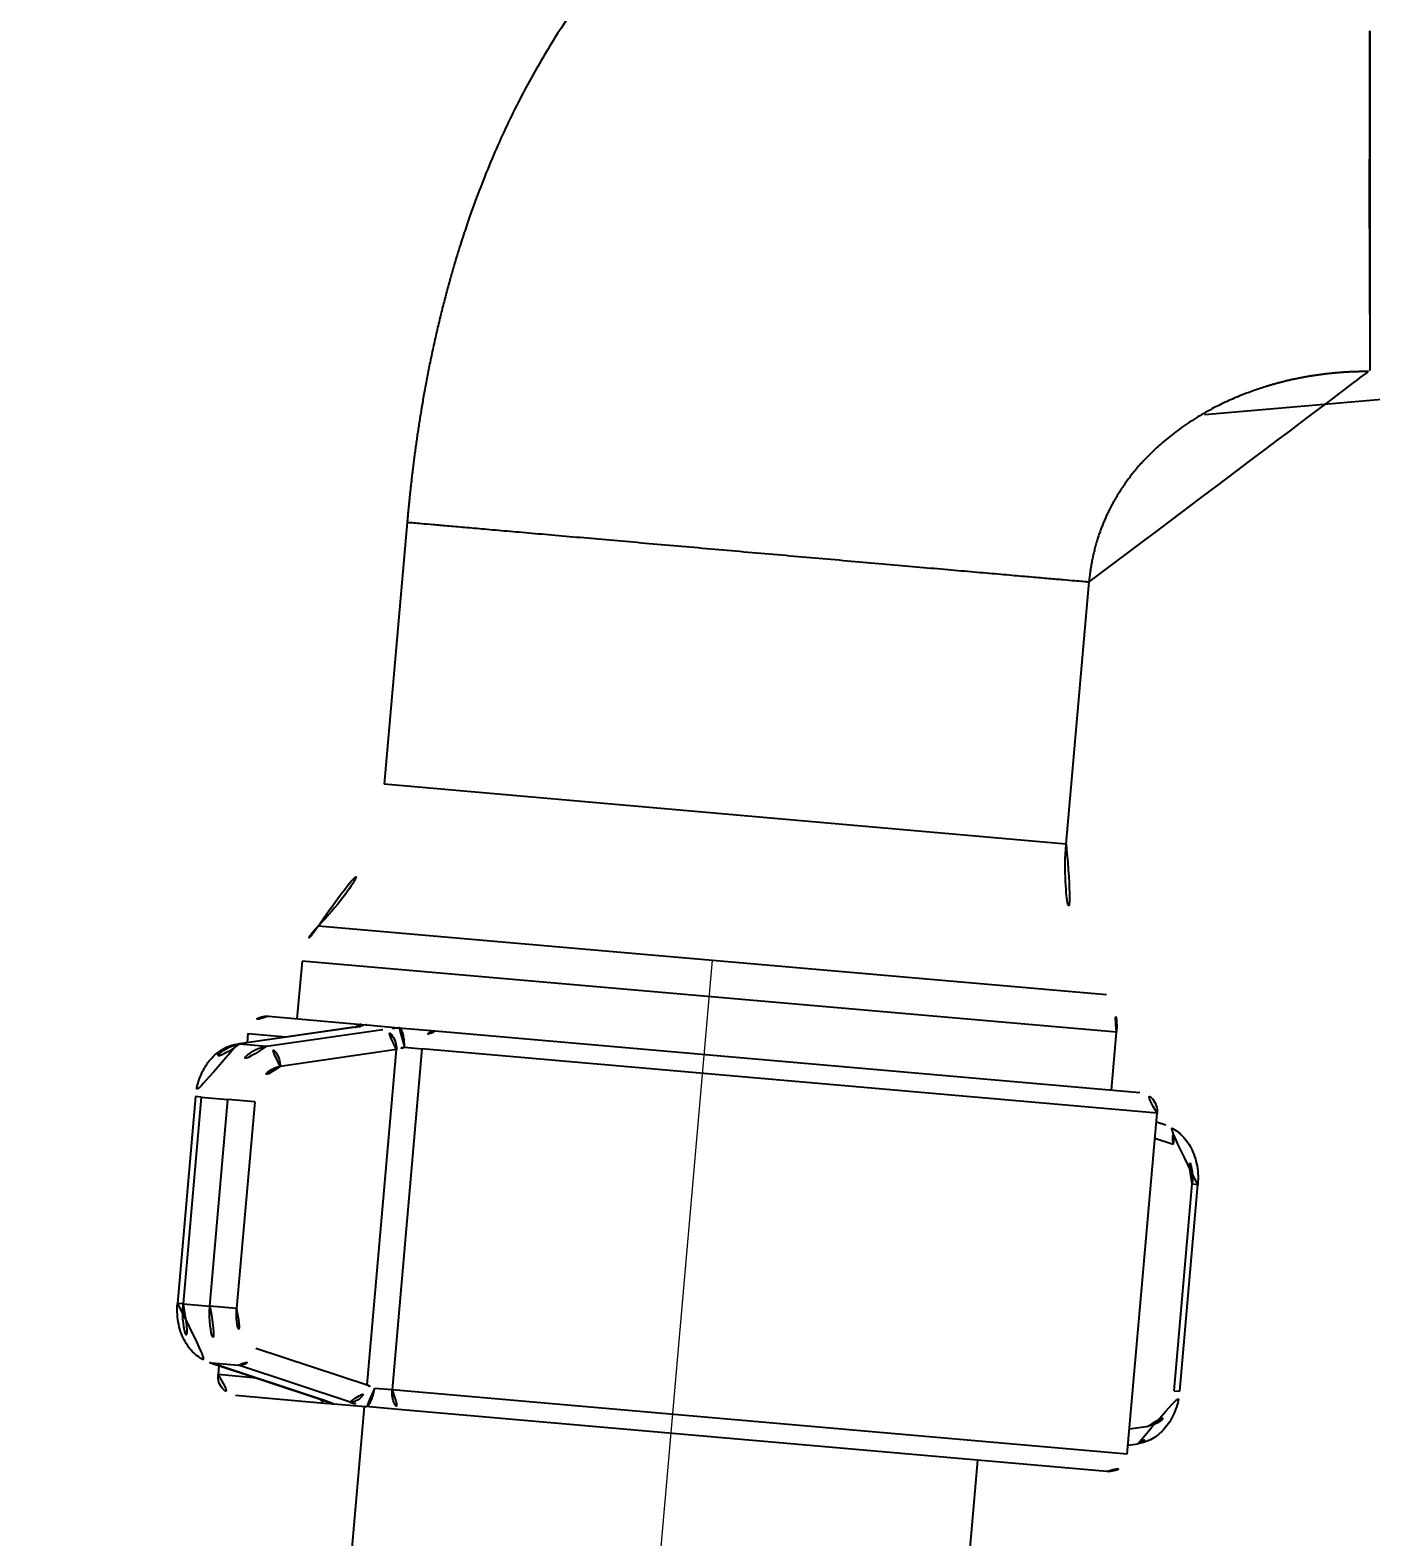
# Model space of a CAD drawing. Extents: x 16296677672 to 16296678106, y -37409616503 to -37409616185.
# Drawn here: x 16296677870.79 to 16296677906.04, y -37409616426.95 to -37409616387.34 of the extents above; entities that cross this region are included whole.
import ezdxf

# ---------------------------------------------------------------- set-up
doc = ezdxf.new("R2010")
doc.units = 0
doc.header["$LTSCALE"] = 10
doc.header["$MEASUREMENT"] = 0
doc.header["$PDMODE"] = 3
doc.header["$PDSIZE"] = -10
doc.linetypes.add('CENTER', pattern=[2, 1.25, -0.25, 0.25, -0.25])
doc.layers.get('0').update_dxf_attribs({"linetype": 'CONTINUOUS'})
doc.layers.get('DEFPOINTS').update_dxf_attribs({"linetype": 'CONTINUOUS'})
doc.layers.add('DIM & TEXT', color=4, linetype='CONTINUOUS', lineweight=9)
doc.layers.add('DWG', color=7, linetype='CONTINUOUS')
doc.styles.add('Daelim Dimension', font='')
doc.styles.get('Daelim Dimension').set_extended_font_data('나눔고딕')
doc.dimstyles.new('DEFAULT', dxfattribs={"dimscale": 2, "dimtxt": 2, "dimasz": 2, "dimexe": 0, "dimexo": 2, "dimgap": 1, "dimtad": 1, "dimdec": 1, "dimzin": 9, "dimdsep": 46, "dimtxsty": 'Daelim Dimension', "dimcen": 0.5, "dimclrd": 252, "dimclre": 252, "dimclrt": 3, "dimadec": 1, "dimazin": 0, "dimtfac": 1, "dimtdec": 1, "dimtix": 1, "dimtmove": 0, "dimatfit": 3, "dimfxl": 1, "dimtolj": 1, "dimtzin": 1, "dimlwd": 9, "dimlwe": 9, "dimarcsym": 0})

# ---------------------------------------------------------------- blocks, each defined once
blk = doc.blocks.new('*D102')
at = {"color": 5, "lineweight": 9, "ltscale": 0.5, "transparency": 16777216}
for p, q in [((16296677885.81012, -37409616449.24701), (16296677885.81075, -37409616463.72453)), ((16296677885.32302, -37409616450.71257), (16296677884.19081, -37409616463.65385))]:
    blk.add_line(p, q, dxfattribs=at)
blk.add_arc((16296677885.80994, -37409616445.14705), 18.57748921687, 264.9999899369197, 270.0024970644367, dxfattribs=at)
at = {"layer": 'DEFPOINTS', "color": 0, "ltscale": 0.5, "transparency": 16777216}
for p in [(16296677888.72862, -37409616411.78649), (16296677885.80995, -37409616445.14701), (16296677885.80995, -37409616445.24702), (16296677885.67165, -37409616446.72779), (16296677885.27016, -37409616463.7167)]:
    blk.add_point(p, dxfattribs=at)
at = {"color": 7, "ltscale": 0.5, "transparency": 16777216, "insert": (16296677877.45734, -37409616455.32368), "char_height": 6, "attachment_point": 5, "rotation": 320.6221712131346, "style": 'Daelim Dimension'}
blk.add_mtext('\\A1;5.0°', dxfattribs=at)
blk = doc.blocks.new('_None')

msp = doc.modelspace()

# ---------------------------------------------------------------- linework, layer by layer
at = {"layer": 'DIM & TEXT', "color": 1, "linetype": 'CENTER'}
msp.add_line((16296677885.67165, -37409616446.7278), (16296677888.72862, -37409616411.78649), dxfattribs=at)
at = {"layer": 'DWG', "color": 0}
for p, q in [((16296677901.6696, -37409616397.4422), (16296677909.84755, -37409616396.73463)), ((16296677880.70148, -37409616400.27373), (16296677880.09862, -37409616407.16448)), ((16296677898.03012, -37409616408.73328), (16296677898.63298, -37409616401.84253)), ((16296677898.03012, -37409616408.73328), (16296677880.09862, -37409616407.16448)), ((16296677878.3682, -37409616410.88008), (16296677899.08905, -37409616412.69292)), ((16296677877.93559, -37409616411.80898), (16296677877.80269, -37409616413.32806)), ((16296677899.35378, -37409616413.68282), (16296677877.93559, -37409616411.80898)), ((16296677877.05554, -37409616413.2627), (16296677879.49744, -37409616413.47633)), ((16296677879.29601, -37409616413.54756), (16296677876.23711, -37409616413.99177)), ((16296677879.35295, -37409616413.54598), (16296677876.29405, -37409616413.9902)), ((16296677876.51387, -37409616413.71721), (16296677876.49309, -37409616413.95467)), ((16296677876.51387, -37409616413.71721), (16296677877.5209, -37409616413.80531)), ((16296677876.99847, -37409616414.05182), (16296677880.05737, -37409616413.60761)), ((16296677879.49744, -37409616413.47633), (16296677879.64476, -37409616413.48922)), ((16296677879.64476, -37409616413.48922), (16296677880.47282, -37409616413.56167)), ((16296677880.47282, -37409616413.56167), (16296677881.44163, -37409616413.64642)), ((16296677881.44163, -37409616413.64642), (16296677899.96802, -37409616415.26727)), ((16296677899.22087, -37409616415.20191), (16296677899.35378, -37409616413.68282)), ((16296677876.29405, -37409616413.9902), (16296677876.99847, -37409616414.05182)), ((16296677880.4245, -37409616414.13481), (16296677877.36559, -37409616414.57903)), ((16296677879.6532, -37409616422.95078), (16296677880.4245, -37409616414.13481)), ((16296677881.09065, -37409616414.11763), (16296677880.30625, -37409616423.08338)), ((16296677880.62778, -37409616414.07713), (16296677881.09065, -37409616414.11763)), ((16296677900.42254, -37409616415.80895), (16296677881.09065, -37409616414.11763)), ((16296677875.13629, -37409616415.37415), (16296677874.66054, -37409616420.81199)), ((16296677875.28218, -37409616415.38691), (16296677874.80643, -37409616420.82475)), ((16296677875.28218, -37409616415.38691), (16296677875.13629, -37409616415.37415)), ((16296677875.28218, -37409616415.38691), (16296677875.9866, -37409616415.44854)), ((16296677875.51085, -37409616420.88638), (16296677875.9866, -37409616415.44854)), ((16296677876.69101, -37409616415.51016), (16296677875.9866, -37409616415.44854)), ((16296677876.69101, -37409616415.51016), (16296677876.21526, -37409616420.94801)), ((16296677899.63814, -37409616424.7747), (16296677900.42254, -37409616415.80895)), ((16296677900.64741, -37409616416.1274), (16296677900.40177, -37409616416.04633)), ((16296677900.84293, -37409616416.63303), (16296677900.36425, -37409616416.47506)), ((16296677900.86982, -37409616423.105), (16296677901.34557, -37409616417.66716)), ((16296677901.01571, -37409616423.11777), (16296677901.49146, -37409616417.67992)), ((16296677901.34557, -37409616417.66716), (16296677901.49146, -37409616417.67992)), ((16296677874.80643, -37409616420.82475), (16296677874.66054, -37409616420.81199)), ((16296677874.80643, -37409616420.82475), (16296677875.51085, -37409616420.88638)), ((16296677876.21526, -37409616420.94801), (16296677875.51085, -37409616420.88638)), ((16296677876.71791, -37409616421.98215), (16296677879.6532, -37409616422.95078)), ((16296677875.50459, -37409616422.36452), (16296677878.43989, -37409616423.33315)), ((16296677875.56039, -37409616422.37596), (16296677878.49569, -37409616423.3446)), ((16296677875.56039, -37409616422.37596), (16296677876.26481, -37409616422.43759)), ((16296677875.75024, -37409616422.44551), (16296677875.72947, -37409616422.68297)), ((16296677879.2001, -37409616423.40623), (16296677876.26481, -37409616422.43759)), ((16296677876.7365, -37409616422.77107), (16296677875.72947, -37409616422.68297)), ((16296677876.18398, -37409616423.22464), (16296677878.62588, -37409616423.43828)), ((16296677880.30625, -37409616423.08338), (16296677879.84337, -37409616423.04288)), ((16296677899.63814, -37409616424.7747), (16296677880.30625, -37409616423.08338)), ((16296677900.86982, -37409616423.105), (16296677901.01571, -37409616423.11777)), ((16296677878.7732, -37409616423.45116), (16296677878.62588, -37409616423.43828)), ((16296677878.7732, -37409616423.45116), (16296677879.60126, -37409616423.52361)), ((16296677879.57105, -37409616423.52097), (16296677879.13527, -37409616428.50195)), ((16296677880.57007, -37409616423.60838), (16296677879.60126, -37409616423.52361)), ((16296677899.09646, -37409616425.22923), (16296677880.57007, -37409616423.60838)), ((16296677899.6964, -37409616424.10859), (16296677900.19524, -37409616424.03615)), ((16296677899.6589, -37409616424.53732), (16296677899.91489, -37409616424.50014)), ((16296677895.27362, -37409616429.91386), (16296677895.7094, -37409616424.93289))]:
    msp.add_line(p, q, dxfattribs=at)
for centre, radius, start, end in [((16296677874.12145, -37409616406.64155), 6, 315.0555605566851, 354.9998602732743), ((16296677904.00729, -37409616409.25622), 6, 174.9998602732744, 214.9446239905271), ((16296677879.42988, -37409616411.93971), 1.5, 135.0555605566852, 174.9998602732744), ((16296677897.85949, -37409616413.55209), 1.5, 354.9998602732743, 34.94462399052715), ((16296677877.01196, -37409616413.76079), 0.5, 84.99995961568716, 174.9998602732744), ((16296677899.92444, -37409616415.76537), 0.5, 354.9998602732743, 84.99995961568716), ((16296677876.22756, -37409616422.72654), 0.5, 174.9998602732744, 264.9999596156872), ((16296677899.14004, -37409616424.73112), 0.5, 264.9999596156872, 354.9998602732743)]:
    msp.add_arc(centre, radius, start, end, dxfattribs=at)
for centre, major_axis, ratio, start_param, end_param in [((16296677879.36787, -37409616414.04237), (-0.07185578352556309, 0.4948098082838773), 0.6974858324630303, 6.120243828569208, 6.283189299866498), ((16296677879.45386, -37409616413.97443), (-0.04357787137382792, -0.4980973490458729), 0.786849964733758, 3.141592653589775, 3.777593125127797), ((16296677878.64854, -37409616413.48435), (1.006511695226599, 0.0318741336035506), 0.1162146245665671, 5.483901825504778, 5.988688058259831), ((16296677880.07229, -37409616414.104), (-0.07185578352556309, 0.4948098082838773), 0.6974858324630303, 4.549447501774273, 6.120243828569209), ((16296677880.76179, -37409616413.66924), (1.006511695104534, 0.03187413360884941), 0.1162146245645989, 1.837522939083992, 2.34230917188295), ((16296677881.39805, -37409616414.14452), (0.04357787137382731, 0.498097349045873), 0.6171443372489828, 0, 1.570796326794875), ((16296677876.33881, -37409616415.47935), (0.130733614121482, 1.49429204713762), 0.7071067811865492, 0.16514867741447, 1.570796326794897), ((16296677877.04322, -37409616415.54098), (-0.1307336141214839, -1.49429204713762), 0.7071067811865478, 3.306741331004264, 4.71238898038469), ((16296677876.30897, -37409616414.48658), (-0.07185578352556309, 0.4948098082838773), 0.6974858324630303, 6.120243828569167, 6.283189299866457), ((16296677877.01339, -37409616414.54821), (-0.07185578352556309, 0.4948098082838773), 0.6974858324630303, 4.54944750177428, 6.120243828569189), ((16296677880.7767, -37409616414.16563), (0.5081588395804391, 0.08020424324004828), 0.2226478581362013, 1.832918914759375, 2.300865879590388), ((16296677877.39543, -37409616415.57179), (0.08715574274765475, 0.9961946980917475), 0.7071067811865492, 0.1651486774144056, 1.570796326794889), ((16296677900.49072, -37409616416.60221), (-0.1566869542150385, -0.4748149096003774), 0.6974858324629166, 1.733737805405405, 3.141588938817272), ((16296677900.64116, -37409616417.60553), (0.08715574274765475, 0.9961946980917475), 0.7071067811865475, 4.71238898038469, 6.118036629765185), ((16296677875.86306, -37409616420.9172), (0.1307336141214819, 1.494292047137619), 0.7071067811865491, 1.570796326794892, 2.976443976175004), ((16296677876.56747, -37409616420.97883), (-0.1307336141214838, -1.494292047137619), 0.7071067811865476, 4.712388980384699, 6.11803662976479), ((16296677876.91968, -37409616421.00964), (0.08715574274765461, 0.996194698091746), 0.7071067811865492, 1.570796326794904, 2.97644397617492), ((16296677875.66128, -37409616421.88971), (-0.1566869542150385, -0.4748149096003774), 0.6974858324629166, 6.283181314492817, 6.446126785790137), ((16296677876.3657, -37409616421.95133), (-0.1566869542150385, -0.4748149096003774), 0.6974858324629166, 0.1629414786105061, 1.733737805405245), ((16296677878.66946, -37409616422.94018), (-0.04357787137382792, -0.4980973490458729), 0.786849964733758, 5.647184835641574, 6.283185307179604), ((16296677878.59657, -37409616422.85835), (-0.1566869542150385, -0.4748149096003774), 0.6974858324629166, 6.283181314492783, 6.446126785790097), ((16296677879.30099, -37409616422.91997), (-0.1566869542150385, -0.4748149096003774), 0.6974858324629166, 0.1629414786105084, 1.733737805405437), ((16296677880.00541, -37409616422.9816), (-0.4865114444622577, 0.1672266170530954), 0.2226478581662783, 0.8407267739333713, 1.308673738644194), ((16296677880.61365, -37409616423.11028), (0.04357787137382731, 0.498097349045873), 0.6171443372489828, 1.570796326794897, 3.141592653589816), ((16296677877.79127, -37409616423.28297), (-0.985685635610276, 0.2061688155507475), 0.1162146245708515, 3.436089902526301, 3.940876135319586), ((16296677879.90452, -37409616423.46785), (-0.9856856356174952, 0.2061688155534464), 0.1162146245636226, 0.7992834817032181, 1.304069714504514), ((16296677900.16541, -37409616423.04338), (0.08715574274765461, 0.996194698091746), 0.7071067811865475, 3.306741331004659, 4.71238898038469), ((16296677899.84304, -37409616424.00533), (-0.07185578352556309, 0.4948098082838773), 0.6974858324630303, 3.141596368362366, 4.549447501774139)]:
    msp.add_ellipse(centre, major_axis=major_axis, ratio=ratio, start_param=start_param, end_param=end_param, dxfattribs=at)
for points, knots in [([(16296677901.16102, -37409616378.52219), (16296677901.08496, -37409616378.52734), (16296677900.93213, -37409616378.53767), (16296677900.70265, -37409616378.55502), (16296677900.4727, -37409616378.57452), (16296677900.24298, -37409616378.59581), (16296677900.01339, -37409616378.61873), (16296677899.78374, -37409616378.64338), (16296677899.55399, -37409616378.66985), (16296677899.3242, -37409616378.69822), (16296677899.09444, -37409616378.72848), (16296677898.86473, -37409616378.76064), (16296677898.63509, -37409616378.79473), (16296677898.40554, -37409616378.83079), (16296677898.17612, -37409616378.86884), (16296677897.94687, -37409616378.90893), (16296677897.71783, -37409616378.95106), (16296677897.48903, -37409616378.99526), (16296677897.26053, -37409616379.04157), (16296677897.03236, -37409616379.09001), (16296677896.80457, -37409616379.14059), (16296677896.57721, -37409616379.19336), (16296677896.2086, -37409616379.28265), (16296677895.70595, -37409616379.4145), (16296677895.0779, -37409616379.59859), (16296677894.47109, -37409616379.79567), (16296677893.88565, -37409616380.00489), (16296677893.32166, -37409616380.22527), (16296677892.77923, -37409616380.45569), (16296677892.21628, -37409616380.7144), (16296677891.63344, -37409616381.00559), (16296677891.0319, -37409616381.33387), (16296677890.4519, -37409616381.67835), (16296677889.89355, -37409616382.03811), (16296677889.35694, -37409616382.41213), (16296677888.88256, -37409616382.76881), (16296677888.46394, -37409616383.10468), (16296677888.09494, -37409616383.41753), (16296677887.7335, -37409616383.74127), (16296677887.43324, -37409616384.02524), (16296677887.19014, -37409616384.26499), (16296677887.00089, -37409616384.45728), (16296677886.81315, -37409616384.65381), (16296677886.62702, -37409616384.85463), (16296677886.4426, -37409616385.05973), (16296677886.25998, -37409616385.26912), (16296677886.01487, -37409616385.55888), (16296677885.70776, -37409616385.93939), (16296677885.34191, -37409616386.42275), (16296677884.97706, -37409616386.93823), (16296677884.6154, -37409616387.4866), (16296677884.25892, -37409616388.06815), (16296677883.90969, -37409616388.68295), (16296677883.56986, -37409616389.33065), (16296677883.24161, -37409616390.01044), (16296677882.92714, -37409616390.7209), (16296677882.62839, -37409616391.46029), (16296677882.41751, -37409616392.03445), (16296677882.27844, -37409616392.43732), (16296677882.20157, -37409616392.6664), (16296677882.12019, -37409616392.91658), (16296677882.03489, -37409616393.18794), (16296677881.9463, -37409616393.48054), (16296677881.85505, -37409616393.79445), (16296677881.76182, -37409616394.12972), (16296677881.66727, -37409616394.48643), (16296677881.57211, -37409616394.8646), (16296677881.47703, -37409616395.26431), (16296677881.38273, -37409616395.6856), (16296677881.30881, -37409616396.03829), (16296677881.25389, -37409616396.31372), (16296677881.21721, -37409616396.50343), (16296677881.18225, -37409616396.68988), (16296677881.14894, -37409616396.87305), (16296677881.11721, -37409616397.05293), (16296677881.087, -37409616397.22952), (16296677881.05824, -37409616397.40282), (16296677881.03088, -37409616397.57281), (16296677881.00485, -37409616397.7395), (16296677880.98011, -37409616397.90288), (16296677880.95659, -37409616398.06294), (16296677880.93424, -37409616398.21969), (16296677880.91303, -37409616398.37311), (16296677880.8929, -37409616398.5232), (16296677880.8738, -37409616398.66996), (16296677880.8557, -37409616398.81338), (16296677880.83854, -37409616398.95345), (16296677880.82229, -37409616399.09018), (16296677880.80691, -37409616399.22355), (16296677880.79236, -37409616399.35357), (16296677880.77859, -37409616399.48022), (16296677880.76559, -37409616399.60352), (16296677880.7533, -37409616399.72344), (16296677880.7417, -37409616399.84), (16296677880.73075, -37409616399.95319), (16296677880.72044, -37409616400.063), (16296677880.71069, -37409616400.16944), (16296677880.70452, -37409616400.23928), (16296677880.70149, -37409616400.27364)], [0, 0, 0, 0, 0.00691388056241482, 0.01389255217927388, 0.02087237753486126, 0.02784378977322644, 0.03481560164590392, 0.04179809156145209, 0.04879085405865691, 0.05579034504629743, 0.06279584677560202, 0.06980773621075675, 0.07682630681475044, 0.08385108177636469, 0.09088155515045171, 0.09791723987194301, 0.10495766585519, 0.1120023066610629, 0.1190506743308253, 0.1261022561192049, 0.1331564947280414, 0.1402127138080614, 0.1472697927929626, 0.1675532011992648, 0.1873352721441557, 0.2066177378698001, 0.2254081146103664, 0.2437107576577376, 0.2615257990982004, 0.2788497446056344, 0.2998928096951534, 0.3206015815473955, 0.3409865203301679, 0.3610596646757311, 0.3808275557284307, 0.4002956280606711, 0.41487507047357, 0.429497259528639, 0.4441641584265288, 0.4588772432742894, 0.4669729549071414, 0.4751286635607636, 0.4833448130089056, 0.4916218661470698, 0.4999602618782624, 0.5083592079547558, 0.516818562592435, 0.5343789975268389, 0.5526996070921963, 0.5717879397114615, 0.5916442626190199, 0.6122638839624885, 0.6336401201652639, 0.6557573382818753, 0.6785882915007901, 0.7020912554329138, 0.7262076623358169, 0.7509001593988677, 0.7575545753654949, 0.7648602078147517, 0.7728143393516903, 0.7814142202802583, 0.790657105912151, 0.8005402970533757, 0.811061188600768, 0.8222173335428888, 0.834006547079136, 0.8464271230960428, 0.8594779462572506, 0.8731593608308541, 0.8791078301451898, 0.8849491061227096, 0.890683557681389, 0.8963115363444685, 0.9018333731294579, 0.9072493767307689, 0.9125598327088673, 0.9177650034457221, 0.9228651286673261, 0.9278604263699121, 0.9327511219565013, 0.9375374907095697, 0.9422196478450541, 0.9467976853893368, 0.9512716885587044, 0.9556417432347099, 0.9599079329524424, 0.9640703366052176, 0.968129028263087, 0.9720840770654975, 0.9759355471752016, 0.9796834977833996, 0.9833279831584899, 0.9868690527327326, 0.9903067512227003, 0.993641118780677, 0.9968721911752155, 1, 1, 1, 1]), ([(16296677906.01772, -37409616387.35948), (16296677906.01771, -37409616387.77052), (16296677906.01736, -37409616388.16383), (16296677906.01645, -37409616388.72585), (16296677906.01571, -37409616389.09121), (16296677906.01486, -37409616389.43757), (16296677906.01356, -37409616389.94271), (16296677906.01266, -37409616390.26028), (16296677906.01105, -37409616390.85728), (16296677906.01035, -37409616391.13661), (16296677906.00964, -37409616391.65781), (16296677906.00964, -37409616391.89968), (16296677906.01044, -37409616392.34812), (16296677906.01125, -37409616392.55471), (16296677906.01333, -37409616392.93531), (16296677906.0146, -37409616393.10929), (16296677906.01617, -37409616393.34809), (16296677906.01663, -37409616393.42401), (16296677906.01713, -37409616393.53268), (16296677906.01732, -37409616393.5857), (16296677906.01745, -37409616393.64535), (16296677906.01748, -37409616393.67463), (16296677906.01749, -37409616393.68913), (16296677906.01749, -37409616393.69635), (16296677906.01749, -37409616393.69994), (16296677906.01749, -37409616393.70174), (16296677906.01749, -37409616393.70264), (16296677906.01749, -37409616393.70309), (16296677906.01749, -37409616393.70332), (16296677906.01749, -37409616393.70341), (16296677906.01749, -37409616393.70348), (16296677906.01749, -37409616393.70349), (16296677906.0175, -37409616393.91998), (16296677906.01781, -37409616394.12323), (16296677906.01881, -37409616394.50314), (16296677906.0195, -37409616394.67981), (16296677906.02118, -37409616395.00635), (16296677906.02221, -37409616395.15624), (16296677906.0244, -37409616395.42921), (16296677906.02547, -37409616395.55225), (16296677906.02676, -37409616395.7711), (16296677906.02697, -37409616395.86691), (16296677906.02627, -37409616396.03095), (16296677906.02534, -37409616396.09918), (16296677906.02275, -37409616396.20779), (16296677906.02106, -37409616396.24815), (16296677906.0182, -37409616396.30128), (16296677906.01713, -37409616396.31417), (16296677906.01753, -37409616396.31466)], [0, 0, 0, 0, 0.06250000000029139, 0.06250000000029139, 0.0937500000004371, 0.1250000000005828, 0.1250000000005828, 0.1875000000008743, 0.1875000000008743, 0.2500000000011658, 0.2500000000011658, 0.3125000000014573, 0.3125000000014573, 0.3750000000017488, 0.3750000000017488, 0.4375000000020403, 0.4375000000020403, 0.468750000002186, 0.468750000002186, 0.4843750000022589, 0.4921875000022951, 0.496093750002313, 0.4980468750023221, 0.4990234375023266, 0.4995117187523286, 0.4997558593773297, 0.4998779296898302, 0.4999389648460803, 0.4999694824242054, 0.4999847412132678, 0.4999847412132678, 0.5000000000023301, 0.5000000000023301, 0.5625000000020391, 0.5625000000020391, 0.6250000000017479, 0.6250000000017479, 0.6875000000014567, 0.6875000000014567, 0.7500000000011654, 0.7500000000011654, 0.8125000000008741, 0.8125000000008741, 0.8750000000005828, 0.8750000000005828, 0.9375000000002913, 0.9375000000002913, 1, 1, 1, 1]), ([(16296677898.63303, -37409616401.84244), (16296677898.63517, -37409616401.81888), (16296677898.63944, -37409616401.77199), (16296677898.64697, -37409616401.70209), (16296677898.65525, -37409616401.63294), (16296677898.66435, -37409616401.56456), (16296677898.67423, -37409616401.49694), (16296677898.68487, -37409616401.43008), (16296677898.69625, -37409616401.36398), (16296677898.70836, -37409616401.29864), (16296677898.72116, -37409616401.23405), (16296677898.73466, -37409616401.1702), (16296677898.74882, -37409616401.10709), (16296677898.76363, -37409616401.04472), (16296677898.77907, -37409616400.98306), (16296677898.79512, -37409616400.92213), (16296677898.81177, -37409616400.8619), (16296677898.829, -37409616400.80239), (16296677898.84678, -37409616400.74358), (16296677898.86511, -37409616400.68546), (16296677898.88396, -37409616400.62804), (16296677898.90332, -37409616400.5713), (16296677898.92317, -37409616400.51524), (16296677898.9435, -37409616400.45985), (16296677898.96429, -37409616400.40514), (16296677898.98553, -37409616400.35109), (16296677899.00719, -37409616400.29769), (16296677899.02927, -37409616400.24495), (16296677899.05175, -37409616400.19285), (16296677899.07462, -37409616400.1414), (16296677899.09786, -37409616400.09058), (16296677899.12146, -37409616400.04038), (16296677899.1454, -37409616399.99081), (16296677899.16968, -37409616399.94186), (16296677899.19428, -37409616399.89352), (16296677899.21918, -37409616399.84579), (16296677899.24438, -37409616399.79867), (16296677899.26986, -37409616399.75214), (16296677899.29561, -37409616399.70619), (16296677899.32162, -37409616399.66084), (16296677899.34787, -37409616399.61606), (16296677899.38964, -37409616399.54637), (16296677899.44955, -37409616399.45034), (16296677899.53101, -37409616399.32716), (16296677899.62008, -37409616399.20022), (16296677899.71714, -37409616399.06996), (16296677899.82259, -37409616398.93681), (16296677899.93681, -37409616398.80118), (16296677900.06016, -37409616398.66354), (16296677900.19289, -37409616398.52435), (16296677900.33536, -37409616398.38416), (16296677900.48797, -37409616398.24348), (16296677900.65119, -37409616398.10275), (16296677900.82551, -37409616397.96243), (16296677901.08542, -37409616397.76746), (16296677901.42761, -37409616397.53873), (16296677901.84668, -37409616397.29846), (16296677902.24758, -37409616397.10015), (16296677902.62574, -37409616396.93792), (16296677902.97728, -37409616396.80669), (16296677903.21538, -37409616396.72916), (16296677903.34714, -37409616396.68941), (16296677903.38298, -37409616396.67876), (16296677903.41896, -37409616396.66825), (16296677903.45509, -37409616396.65787), (16296677903.49137, -37409616396.64761), (16296677903.52779, -37409616396.63748), (16296677903.56437, -37409616396.62748), (16296677903.60111, -37409616396.61761), (16296677903.63799, -37409616396.60787), (16296677903.67503, -37409616396.59827), (16296677903.71222, -37409616396.58879), (16296677903.74958, -37409616396.57945), (16296677903.78708, -37409616396.57024), (16296677903.82475, -37409616396.56118), (16296677903.86258, -37409616396.55225), (16296677903.90056, -37409616396.54345), (16296677903.9387, -37409616396.5348), (16296677903.977, -37409616396.52628), (16296677904.01545, -37409616396.51791), (16296677904.05406, -37409616396.50968), (16296677904.09284, -37409616396.5016), (16296677904.13177, -37409616396.49366), (16296677904.17087, -37409616396.48588), (16296677904.21013, -37409616396.47823), (16296677904.24955, -37409616396.47075), (16296677904.28914, -37409616396.46342), (16296677904.32889, -37409616396.45623), (16296677904.36881, -37409616396.4492), (16296677904.4089, -37409616396.44233), (16296677904.44916, -37409616396.43562), (16296677904.48958, -37409616396.42906), (16296677904.53018, -37409616396.42268), (16296677904.57094, -37409616396.41644), (16296677904.61188, -37409616396.41037), (16296677904.65299, -37409616396.40447), (16296677904.69427, -37409616396.39874), (16296677904.73572, -37409616396.39317), (16296677904.77734, -37409616396.38777), (16296677904.81913, -37409616396.38255), (16296677904.8611, -37409616396.37749), (16296677904.90324, -37409616396.37263), (16296677904.94556, -37409616396.36793), (16296677904.98807, -37409616396.36341), (16296677905.03075, -37409616396.35907), (16296677905.07362, -37409616396.35492), (16296677905.11667, -37409616396.35094), (16296677905.15989, -37409616396.34716), (16296677905.20328, -37409616396.34357), (16296677905.24684, -37409616396.34016), (16296677905.29057, -37409616396.33695), (16296677905.33447, -37409616396.33395), (16296677905.37852, -37409616396.33113), (16296677905.42273, -37409616396.32853), (16296677905.46709, -37409616396.32614), (16296677905.51163, -37409616396.32396), (16296677905.55635, -37409616396.322), (16296677905.60128, -37409616396.32025), (16296677905.64644, -37409616396.31871), (16296677905.69184, -37409616396.31738), (16296677905.73746, -37409616396.31626), (16296677905.78326, -37409616396.31534), (16296677905.82919, -37409616396.31462), (16296677905.87521, -37409616396.31413), (16296677905.92132, -37409616396.31387), (16296677905.96753, -37409616396.31382), (16296677905.99837, -37409616396.314), (16296677906.01381, -37409616396.31409)], [0, 0, 0, 0, 0.007004523942969687, 0.01394281759746963, 0.02081570480074291, 0.02762402712099676, 0.03436864183121469, 0.04105041992116454, 0.04767024414985699, 0.05422900714081469, 0.06072760952252321, 0.06716740539148813, 0.07355043496898206, 0.0798778020667118, 0.08615053985892518, 0.09236965167445299, 0.09853611107297056, 0.1046508619590028, 0.110714818737577, 0.1167288665143976, 0.1226938613425103, 0.1286106305165123, 0.1344799729146956, 0.1403026593888602, 0.1460794332009557, 0.1518110105052899, 0.1574980808746065, 0.163141307868056, 0.1687413296387619, 0.1742987595785461, 0.179814186997147, 0.1852881778332338, 0.1907212753943759, 0.1961140011231297, 0.201466855386411, 0.2067803182853102, 0.2120548504825812, 0.2172908882293826, 0.2224886752778917, 0.2276488229372114, 0.232772127269143, 0.2378593767853299, 0.2517050488700059, 0.2662808038910849, 0.2815839421318543, 0.2976144922903218, 0.3143751605008461, 0.3318710570604224, 0.3501091820461394, 0.3690921795286516, 0.3888102875241758, 0.4092838426008232, 0.4305411829867818, 0.4526123194400279, 0.4755324857175468, 0.526730461790195, 0.574364710175062, 0.6184710347220927, 0.6590944282685429, 0.6961548823098993, 0.7295394519714342, 0.7332185324641823, 0.736907885395939, 0.7406076537355236, 0.7443179809014135, 0.7480390107757571, 0.7517708877187099, 0.7555137565831845, 0.7592677627299795, 0.7630330520433483, 0.7668097709470261, 0.7705980664207432, 0.7743980860172448, 0.7782099778798615, 0.7820338907606487, 0.7858699739288293, 0.7897181158323539, 0.7935782158629833, 0.797450409202686, 0.8013348307939674, 0.8052316153041702, 0.8091408970886302, 0.8130628101527851, 0.8169974881131293, 0.8209450641570986, 0.8249056710018581, 0.8288794651911179, 0.8328666232508621, 0.8368672871974161, 0.8408815976163924, 0.8449096940220058, 0.848951714754898, 0.8530077968776759, 0.8570780760681977, 0.8611626865105659, 0.8652617607839254, 0.8693752813567844, 0.8735031014456325, 0.8776454094847774, 0.8818024028600803, 0.8859742770664143, 0.8901613730336553, 0.8943641919719181, 0.8985828907465829, 0.9028176104982224, 0.9070684896681714, 0.9113353214879384, 0.9156174057026969, 0.9199147550148207, 0.9242274137124432, 0.9285554278330933, 0.932898362067238, 0.9372552638862958, 0.9416262828937214, 0.9460116188182391, 0.9504114814576181, 0.9548282293468335, 0.9592665326895853, 0.9637268975681524, 0.968209699956235, 0.9727153140934193, 0.9772394938412378, 0.9817737148687604, 0.986316997750252, 0.9908685060295652, 0.9954273983391908, 1, 1, 1, 1]), ([(16296677880.70148, -37409616400.27373), (16296677880.70148, -37409616400.27373), (16296677880.71589, -37409616400.27499), (16296677880.77341, -37409616400.28001), (16296677880.81651, -37409616400.28379), (16296677880.93099, -37409616400.29381), (16296677881.00237, -37409616400.30005), (16296677881.17271, -37409616400.31495), (16296677881.27168, -37409616400.32361), (16296677881.49624, -37409616400.34325), (16296677881.74743, -37409616400.36523), (16296677882.2005, -37409616400.40487), (16296677882.72547, -37409616400.4508), (16296677883.3173, -37409616400.50258), (16296677883.97028, -37409616400.55971), (16296677884.67812, -37409616400.62164), (16296677885.43401, -37409616400.68777), (16296677885.96512, -37409616400.73423), (16296677886.50726, -37409616400.78166), (16296677886.78384, -37409616400.80586), (16296677887.34538, -37409616400.85499), (16296677887.63033, -37409616400.87992), (16296677888.20587, -37409616400.93027), (16296677888.49644, -37409616400.9557), (16296677889.08043, -37409616401.00679), (16296677889.37383, -37409616401.03246), (16296677889.96064, -37409616401.08379), (16296677890.25404, -37409616401.10947), (16296677890.83802, -37409616401.16056), (16296677891.1286, -37409616401.18598), (16296677891.70413, -37409616401.23633), (16296677891.98908, -37409616401.26126), (16296677892.55062, -37409616401.31039), (16296677892.82721, -37409616401.33459), (16296677893.36935, -37409616401.38202), (16296677893.90045, -37409616401.42848), (16296677894.65635, -37409616401.49461), (16296677895.36419, -37409616401.55655), (16296677896.01717, -37409616401.61367), (16296677896.609, -37409616401.66545), (16296677897.13397, -37409616401.71138), (16296677897.58703, -37409616401.75102), (16296677897.83823, -37409616401.77299), (16296677898.06279, -37409616401.79264), (16296677898.16175, -37409616401.8013), (16296677898.33209, -37409616401.8162), (16296677898.40347, -37409616401.82245), (16296677898.51795, -37409616401.83247), (16296677898.56105, -37409616401.83624), (16296677898.61848, -37409616401.84126), (16296677898.63291, -37409616401.84252), (16296677898.63298, -37409616401.84253)], [0, 0, 0, 0, 0.0312529316309359, 0.0312529316309359, 0.0625058632618718, 0.0625058632618718, 0.09375879489280765, 0.09375879489280765, 0.1250117265237435, 0.1250117265237435, 0.1562646581546794, 0.1875175897856153, 0.2187705214165512, 0.250023453047487, 0.2812763846784229, 0.3125293163093588, 0.3437822479402947, 0.3750351795712306, 0.3750351795712306, 0.4062881112021665, 0.4062881112021665, 0.4375410428331024, 0.4375410428331024, 0.4687939744640383, 0.4687939744640383, 0.5000469060949742, 0.5000469060949742, 0.53129983772591, 0.53129983772591, 0.5625527693568461, 0.5625527693568461, 0.593805700987782, 0.593805700987782, 0.6250586326187179, 0.6250586326187179, 0.6563115642496538, 0.6875644958805898, 0.7188174275115258, 0.7500703591424618, 0.7813232907733975, 0.812576222404333, 0.8438291540352688, 0.8750820856662045, 0.8750820856662045, 0.9063350172971402, 0.9063350172971402, 0.9375879489280758, 0.9375879489280758, 0.9688408805590115, 0.9688408805590115, 1, 1, 1, 1]), ([(16296677879.44452, -37409616413.51929), (16296677879.4446, -37409616413.51922), (16296677879.44412, -37409616413.51907), (16296677879.42589, -37409616413.52475), (16296677879.37219, -37409616413.53574), (16296677879.32018, -37409616413.54398), (16296677879.29601, -37409616413.54756)], [0, 0, 0, 0, 0.04560820237333277, 0.3142321501134319, 0.7180230012909785, 1, 1, 1, 1]), ([(16296677879.43304, -37409616413.52364), (16296677879.43521, -37409616413.52272), (16296677879.43738, -37409616413.52182), (16296677879.45334, -37409616413.51532), (16296677879.46749, -37409616413.51036), (16296677879.4959, -37409616413.50196), (16296677879.51023, -37409616413.49849), (16296677879.55356, -37409616413.49022), (16296677879.58293, -37409616413.48753), (16296677879.61279, -37409616413.4878)], [0, 0, 0, 0, 0.03811248004031027, 0.03811248004031027, 0.2785843600302598, 0.2785843600302598, 0.5190562400202093, 0.5190562400202093, 1, 1, 1, 1]), ([(16296677879.64476, -37409616413.48922), (16296677879.64023, -37409616413.48882), (16296677879.63534, -37409616413.48849), (16296677879.62465, -37409616413.48801), (16296677879.6188, -37409616413.48786), (16296677879.61279, -37409616413.4878)], [0, 0, 0, 0, 0.5, 0.5, 1, 1, 1, 1]), ([(16296677880.49292, -37409616413.5648), (16296677880.49095, -37409616413.56416), (16296677880.48824, -37409616413.56358), (16296677880.48143, -37409616413.56252), (16296677880.47735, -37409616413.56207), (16296677880.47282, -37409616413.56167)], [0, 0, 0, 0, 0.5, 0.5, 1, 1, 1, 1]), ([(16296677880.49292, -37409616413.5648), (16296677880.50266, -37409616413.568), (16296677880.51212, -37409616413.57408), (16296677880.52591, -37409616413.58735), (16296677880.53044, -37409616413.59248), (16296677880.53936, -37409616413.60414), (16296677880.54378, -37409616413.61072), (16296677880.55657, -37409616413.63229), (16296677880.56455, -37409616413.64908), (16296677880.57572, -37409616413.67783), (16296677880.5793, -37409616413.68801), (16296677880.58619, -37409616413.7096), (16296677880.58948, -37409616413.72095), (16296677880.59872, -37409616413.75616), (16296677880.60413, -37409616413.78133), (16296677880.61112, -37409616413.82165), (16296677880.61327, -37409616413.83558), (16296677880.61714, -37409616413.864), (16296677880.61885, -37409616413.87843), (16296677880.62333, -37409616413.92231), (16296677880.62546, -37409616413.95239), (16296677880.62734, -37409616413.99876), (16296677880.62774, -37409616414.01445), (16296677880.62801, -37409616414.03796), (16296677880.62806, -37409616414.04973), (16296677880.62798, -37409616414.06152), (16296677880.6279, -37409616414.06939), (16296677880.62784, -37409616414.07326), (16296677880.62778, -37409616414.07713)], [0, 0, 0, 0, 0.1250000000000105, 0.1250000000000105, 0.1875000000000137, 0.1875000000000137, 0.2500000000000168, 0.2500000000000168, 0.3750000000000167, 0.3750000000000167, 0.4375000000000097, 0.4375000000000097, 0.5000000000000028, 0.5000000000000028, 0.6249999999999943, 0.6249999999999943, 0.6874999999999978, 0.6874999999999978, 0.7500000000000013, 0.7500000000000013, 0.8750000000000082, 0.8750000000000082, 0.9375000000000111, 0.9375000000000111, 0.9687500000000057, 0.9843750000000029, 0.9843750000000029, 1, 1, 1, 1]), ([(16296677876.23711, -37409616413.99177), (16296677876.13661, -37409616414.00762), (16296677875.91125, -37409616414.07336), (16296677875.59007, -37409616414.29906), (16296677875.31993, -37409616414.66521), (16296677875.18061, -37409616415.04809), (16296677875.14353, -37409616415.29195), (16296677875.13629, -37409616415.37415)], [0, 0, 0, 0, 0.165631612862232, 0.3933165273301015, 0.6289370746603367, 0.8780934960860591, 1, 1, 1, 1]), ([(16296677901.49146, -37409616417.67992), (16296677901.49998, -37409616417.58165), (16296677901.50306, -37409616417.31136), (16296677901.41365, -37409616416.88569), (16296677901.18557, -37409616416.47959), (16296677900.90851, -37409616416.23669), (16296677900.71728, -37409616416.151), (16296677900.64741, -37409616416.1274)], [0, 0, 0, 0, 0.1451762748838146, 0.407249749917874, 0.6489027399836635, 0.8788553695630084, 1, 1, 1, 1]), ([(16296677874.66054, -37409616420.81199), (16296677874.65203, -37409616420.91026), (16296677874.64895, -37409616421.18056), (16296677874.73836, -37409616421.60622), (16296677874.96644, -37409616422.01232), (16296677875.2435, -37409616422.25523), (16296677875.43473, -37409616422.34091), (16296677875.50459, -37409616422.36452)], [0, 0, 0, 0, 0.1451762748838502, 0.407249749917974, 0.6489027399838194, 0.8788553695632293, 1, 1, 1, 1]), ([(16296677878.43989, -37409616423.33315), (16296677878.46532, -37409616423.34167), (16296677878.52057, -37409616423.36069), (16296677878.5708, -37409616423.38129), (16296677878.58151, -37409616423.38726), (16296677878.58146, -37409616423.38716)], [0, 0, 0, 0, 0.3080899444212452, 0.7731654679829599, 1, 1, 1, 1]), ([(16296677879.84337, -37409616423.04288), (16296677879.84277, -37409616423.04671), (16296677879.84215, -37409616423.05054), (16296677879.84086, -37409616423.0583), (16296677879.83889, -37409616423.06992), (16296677879.8368, -37409616423.0815), (16296677879.83246, -37409616423.10461), (16296677879.82933, -37409616423.11999), (16296677879.81943, -37409616423.16533), (16296677879.81211, -37409616423.19458), (16296677879.80008, -37409616423.23702), (16296677879.79589, -37409616423.25093), (16296677879.78715, -37409616423.27825), (16296677879.78261, -37409616423.2916), (16296677879.76873, -37409616423.33009), (16296677879.75903, -37409616423.35394), (16296677879.74381, -37409616423.387), (16296677879.7386, -37409616423.39761), (16296677879.72807, -37409616423.41768), (16296677879.72277, -37409616423.42708), (16296677879.70678, -37409616423.45346), (16296677879.696, -37409616423.46861), (16296677879.67966, -37409616423.48763), (16296677879.67417, -37409616423.49334), (16296677879.66335, -37409616423.50328), (16296677879.658, -37409616423.50754), (16296677879.64212, -37409616423.51821), (16296677879.63175, -37409616423.52256), (16296677879.6216, -37409616423.52401)], [0, 0, 0, 0, 0.0156250000000191, 0.0156250000000191, 0.03125000000003819, 0.06250000000005373, 0.06250000000005373, 0.1250000000000852, 0.1250000000000852, 0.2500000000001162, 0.2500000000001162, 0.3125000000001155, 0.3125000000001155, 0.3750000000001147, 0.3750000000001147, 0.5000000000000904, 0.5000000000000904, 0.5625000000000813, 0.5625000000000813, 0.6250000000000722, 0.6250000000000722, 0.7500000000000488, 0.7500000000000488, 0.8125000000000343, 0.8125000000000343, 0.8750000000000198, 0.8750000000000198, 1, 1, 1, 1]), ([(16296677899.91489, -37409616424.50014), (16296677900.0154, -37409616424.48429), (16296677900.24076, -37409616424.41855), (16296677900.56194, -37409616424.19285), (16296677900.83208, -37409616423.82671), (16296677900.97139, -37409616423.44382), (16296677901.00848, -37409616423.19996), (16296677901.01571, -37409616423.11777)], [0, 0, 0, 0, 0.1656316128622708, 0.3933165273302242, 0.6289370746605347, 0.878093496086342, 1, 1, 1, 1]), ([(16296677878.74147, -37409616423.44701), (16296677878.71202, -37409616423.44209), (16296677878.68357, -37409616423.43435), (16296677878.64232, -37409616423.41868), (16296677878.62882, -37409616423.41277), (16296677878.6023, -37409616423.39957), (16296677878.58922, -37409616423.39223), (16296677878.57473, -37409616423.38311), (16296677878.57284, -37409616423.3819), (16296677878.57096, -37409616423.38068)], [0, 0, 0, 0, 0.4818122432225034, 0.4818122432225034, 0.7227183648337508, 0.7227183648337508, 0.9636244864449982, 0.9636244864449982, 1, 1, 1, 1]), ([(16296677878.74147, -37409616423.44701), (16296677878.74743, -37409616423.44801), (16296677878.75306, -37409616423.44884), (16296677878.76371, -37409616423.45023), (16296677878.76867, -37409616423.45077), (16296677878.7732, -37409616423.45116)], [0, 0, 0, 0, 0.5, 0.5, 1, 1, 1, 1]), ([(16296677879.60126, -37409616423.52361), (16296677879.60579, -37409616423.52401), (16296677879.60982, -37409616423.52426), (16296677879.61671, -37409616423.52441), (16296677879.61956, -37409616423.52431), (16296677879.6216, -37409616423.52401)], [0, 0, 0, 0, 0.5, 0.5, 1, 1, 1, 1])]:
    msp.add_open_spline(points, degree=3, knots=knots, dxfattribs=at)

# ---------------------------------------------------------------- dimensions: what is measured, and where the dimension line sits
at = {"ltscale": 0.5}
dim = msp.add_angular_dim_2l(base=(16296677885.27016, -37409616463.7167), line1=((16296677885.80995, -37409616445.14702), (16296677885.80995, -37409616445.24702)), line2=((16296677885.67165, -37409616446.7278), (16296677888.72862, -37409616411.78649)), dimstyle='DEFAULT', override={"dimtxt": 3, "dimblk1": 'None', "dimblk2": 'None', "dimsah": 1, "dimclrd": 5, "dimclre": 5, "dimclrt": 7}, dxfattribs=at)
dim.commit()
dim.dimension.update_dxf_attribs({"geometry": '*D102', "text_midpoint": (16296677874.02379, -37409616459.50705), "dimtype": 162})

doc.saveas('drawing.dxf')
